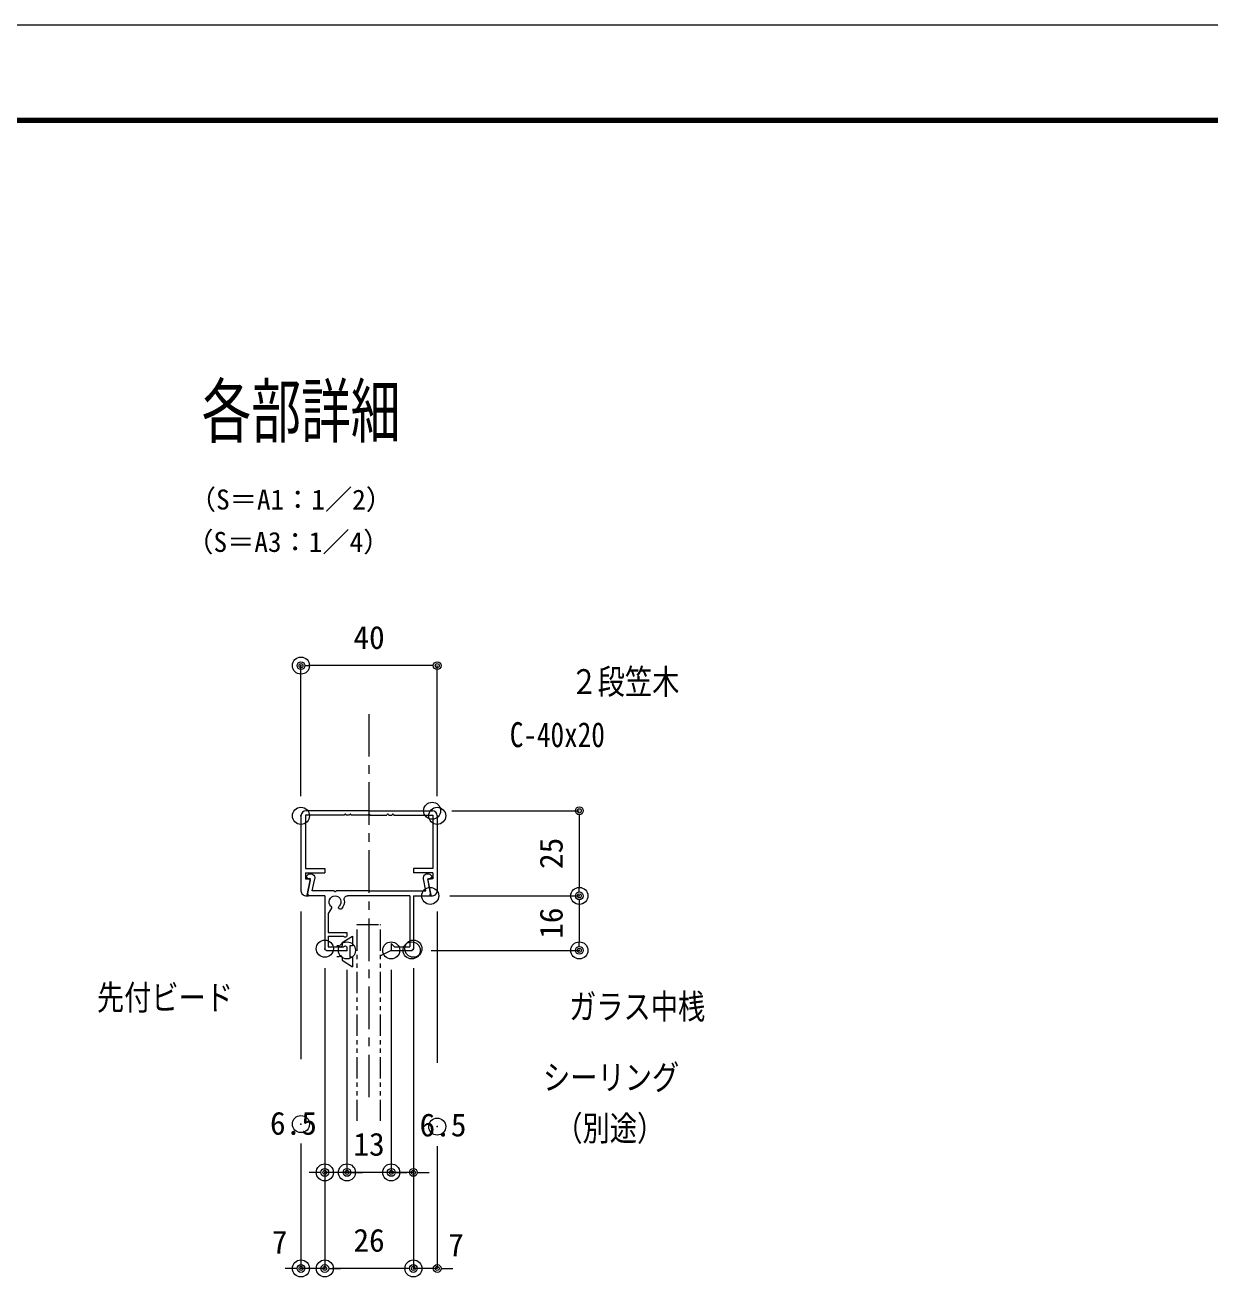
# Model space of a CAD drawing. Units: millimetres, scale not verified. Extents: x -3554 to 3554, y -1188 to 1188.
# Drawn here: x 2163 to 2858, y 453 to 1188 of the extents above; entities that cross this region are included whole.
import ezdxf
from ezdxf.enums import TextEntityAlignment as Align

# ---------------------------------------------------------------- set-up
doc = ezdxf.new("R2010")
doc.units = ezdxf.units.MM
doc.header["$LTSCALE"] = 20
doc.header["$PDMODE"] = 32
doc.header["$PDSIZE"] = 10
doc.linetypes.add('USER1', pattern=[2, 1.25, -0.25, 0.25, -0.25])
doc.linetypes.add('USER2', pattern=[1.25, 0.625, -0.125, 0.125, -0.125, 0.125, -0.125])
for name, color, linetype, lineweight in [('0-0_0', 7, 'Continuous', 18), ('0-1_DEFPOINTS', 7, 'Continuous', 18), ('0-3_アンカー', 4, 'Continuous', 18), ('0-4_WAKU', 7, 'Continuous', 18), ('0-5_6ﾊｯﾁﾝｸﾞ', 4, 'Continuous', 18), ('0-7_3中心線', 2, 'USER1', 18), ('0-8_41ｱﾙﾐ', 6, 'Continuous', 18), ('0-9_1手摺寸法', 7, 'Continuous', 18), ('0-A_42ｱﾙﾐ部品', 6, 'Continuous', 18), ('0-C_2a', 1, 'USER2', 18), ('1-4_CYAN', 4, 'Continuous', 18)]:
    doc.layers.add(name, color=color, linetype=linetype, lineweight=lineweight)
doc.styles.add('ＭＳ ゴシック', font='')
doc.styles.get('ＭＳ ゴシック').set_extended_font_data('MS Gothic')

# ---------------------------------------------------------------- blocks, each defined once
blk = doc.blocks.new('_ORIGIN2')
at = {"layer": '0-0_0'}
blk.add_line((-0.5, 0), (-1, 0), dxfattribs=at)
for radius in [0.5, 0.25]:
    blk.add_circle((0, 0), radius, dxfattribs=at)
blk = doc.blocks.new('D92')
at = {"layer": '0-1_DEFPOINTS'}
for p in [(4415.46, 1150.61), (4414.36, 1100.61), (4501.91, 1100.61)]:
    blk.add_point(p, dxfattribs=at)
at = {"layer": '0-9_1手摺寸法'}
for p, q in [((4426.96, 1150.61), (4501.91, 1150.61)), ((4501.91, 1146.01), (4501.91, 1105.21)), ((4425.86, 1100.61), (4501.91, 1100.61))]:
    blk.add_line(p, q, dxfattribs=at)
at = {"layer": '0-9_1手摺寸法', "xscale": 4.6, "yscale": 4.6}
for p, rotation in [((4501.91, 1150.61), 90), ((4501.91, 1100.61), 270)]:
    blk.add_blockref('_ORIGIN2', p, dxfattribs=dict(at, rotation=rotation))
at = {"layer": '0-9_1手摺寸法', "style": 'ＭＳ ゴシック'}
blk.add_text('25', height=13.49, rotation=90, dxfattribs=at).set_placement((4496.16, 1116.41), align=Align.BOTTOM_LEFT)
blk = doc.blocks.new('D93')
at = {"layer": '0-1_DEFPOINTS'}
for p in [(4391.46, 1068.61), (4404.46, 1069.61), (4391.46, 938.25)]:
    blk.add_point(p, dxfattribs=at)
at = {"layer": '0-9_1手摺寸法'}
for p, q in [((4391.46, 1057.11), (4391.46, 938.25)), ((4404.46, 1058.11), (4404.46, 938.25)), ((4386.86, 938.25), (4382.26, 938.25)), ((4404.46, 938.25), (4391.46, 938.25)), ((4409.06, 938.25), (4413.66, 938.25))]:
    blk.add_line(p, q, dxfattribs=at)
at = {"layer": '0-9_1手摺寸法', "xscale": 4.6, "yscale": 4.6}
blk.add_blockref('_ORIGIN2', (4391.46, 938.25), dxfattribs=at)
at = {"layer": '0-9_1手摺寸法', "xscale": 4.6, "yscale": 4.6, "rotation": 180}
blk.add_blockref('_ORIGIN2', (4404.46, 938.25), dxfattribs=at)
at = {"layer": '0-9_1手摺寸法', "style": 'ＭＳ ゴシック'}
blk.add_text('6.5', height=13.49, dxfattribs=at).set_placement((4408.11, 955.33), align=Align.BOTTOM_LEFT)
blk = doc.blocks.new('D94')
at = {"layer": '0-1_DEFPOINTS'}
for p in [(4404.46, 1069.61), (4418.46, 965.11), (4404.46, 881.85)]:
    blk.add_point(p, dxfattribs=at)
at = {"layer": '0-9_1手摺寸法'}
for p, q in [((4404.46, 1058.11), (4404.46, 881.85)), ((4418.46, 953.61), (4418.46, 881.85)), ((4399.86, 881.85), (4395.26, 881.85)), ((4418.46, 881.85), (4404.46, 881.85)), ((4423.06, 881.85), (4427.66, 881.85))]:
    blk.add_line(p, q, dxfattribs=at)
at = {"layer": '0-9_1手摺寸法', "xscale": 4.6, "yscale": 4.6}
blk.add_blockref('_ORIGIN2', (4404.46, 881.85), dxfattribs=at)
at = {"layer": '0-9_1手摺寸法', "xscale": 4.6, "yscale": 4.6, "rotation": 180}
blk.add_blockref('_ORIGIN2', (4418.46, 881.85), dxfattribs=at)
at = {"layer": '0-9_1手摺寸法', "style": 'ＭＳ ゴシック'}
blk.add_text('7', height=13.49, dxfattribs=at).set_placement((4424.9, 884.82), align=Align.BOTTOM_LEFT)
blk = doc.blocks.new('D95')
at = {"layer": '0-1_DEFPOINTS'}
for p in [(4414.36, 1100.61), (4403.46, 1068.61), (4501.91, 1068.61)]:
    blk.add_point(p, dxfattribs=at)
at = {"layer": '0-9_1手摺寸法'}
for p, q in [((4425.86, 1100.61), (4501.91, 1100.61)), ((4501.91, 1096.01), (4501.91, 1073.21)), ((4414.96, 1068.61), (4501.91, 1068.61))]:
    blk.add_line(p, q, dxfattribs=at)
at = {"layer": '0-9_1手摺寸法', "xscale": 4.6, "yscale": 4.6}
for p, rotation in [((4501.91, 1100.61), 90), ((4501.91, 1068.61), 270)]:
    blk.add_blockref('_ORIGIN2', p, dxfattribs=dict(at, rotation=rotation))
at = {"layer": '0-9_1手摺寸法', "style": 'ＭＳ ゴシック'}
blk.add_text('16', height=13.49, rotation=90, dxfattribs=at).set_placement((4496.16, 1075.41), align=Align.BOTTOM_LEFT)
blk = doc.blocks.new('D96')
at = {"layer": '0-1_DEFPOINTS'}
for p in [(4352.46, 1069.61), (4404.46, 1069.61), (4352.46, 881.85)]:
    blk.add_point(p, dxfattribs=at)
at = {"layer": '0-9_1手摺寸法'}
for p, q in [((4352.46, 1058.11), (4352.46, 881.85)), ((4404.46, 1058.11), (4404.46, 881.85)), ((4399.86, 881.85), (4357.06, 881.85))]:
    blk.add_line(p, q, dxfattribs=at)
at = {"layer": '0-9_1手摺寸法', "xscale": 4.6, "yscale": 4.6, "rotation": 180}
blk.add_blockref('_ORIGIN2', (4352.46, 881.85), dxfattribs=at)
at = {"layer": '0-9_1手摺寸法', "xscale": 4.6, "yscale": 4.6}
blk.add_blockref('_ORIGIN2', (4404.46, 881.85), dxfattribs=at)
at = {"layer": '0-9_1手摺寸法', "style": 'ＭＳ ゴシック'}
blk.add_text('26', height=13.49, dxfattribs=at).set_placement((4369.26, 887.6), align=Align.BOTTOM_LEFT)
blk = doc.blocks.new('D97')
at = {"layer": '0-1_DEFPOINTS'}
for p in [(4352.46, 1069.61), (4338.46, 966.65), (4338.46, 881.85)]:
    blk.add_point(p, dxfattribs=at)
at = {"layer": '0-9_1手摺寸法'}
for p, q in [((4352.46, 1058.11), (4352.46, 881.85)), ((4338.46, 955.15), (4338.46, 881.85)), ((4333.86, 881.85), (4329.26, 881.85)), ((4352.46, 881.85), (4338.46, 881.85)), ((4357.06, 881.85), (4361.66, 881.85))]:
    blk.add_line(p, q, dxfattribs=at)
at = {"layer": '0-9_1手摺寸法', "xscale": 4.6, "yscale": 4.6}
blk.add_blockref('_ORIGIN2', (4338.46, 881.85), dxfattribs=at)
at = {"layer": '0-9_1手摺寸法', "xscale": 4.6, "yscale": 4.6, "rotation": 180}
blk.add_blockref('_ORIGIN2', (4352.46, 881.85), dxfattribs=at)
at = {"layer": '0-9_1手摺寸法', "style": 'ＭＳ ゴシック'}
blk.add_text('7', height=13.49, dxfattribs=at).set_placement((4321.32, 886.45), align=Align.BOTTOM_LEFT)
blk = doc.blocks.new('D98')
at = {"layer": '0-1_DEFPOINTS'}
for p in [(4352.46, 1069.61), (4365.46, 1068.61), (4352.46, 938.25)]:
    blk.add_point(p, dxfattribs=at)
at = {"layer": '0-9_1手摺寸法'}
for p, q in [((4352.46, 1058.11), (4352.46, 938.25)), ((4365.46, 1057.11), (4365.46, 938.25)), ((4347.86, 938.25), (4343.26, 938.25)), ((4365.46, 938.25), (4352.46, 938.25)), ((4370.06, 938.25), (4374.66, 938.25))]:
    blk.add_line(p, q, dxfattribs=at)
at = {"layer": '0-9_1手摺寸法', "xscale": 4.6, "yscale": 4.6}
blk.add_blockref('_ORIGIN2', (4352.46, 938.25), dxfattribs=at)
at = {"layer": '0-9_1手摺寸法', "xscale": 4.6, "yscale": 4.6, "rotation": 180}
blk.add_blockref('_ORIGIN2', (4365.46, 938.25), dxfattribs=at)
at = {"layer": '0-9_1手摺寸法', "style": 'ＭＳ ゴシック'}
blk.add_text('6.5', height=13.49, dxfattribs=at).set_placement((4320.27, 956.32), align=Align.BOTTOM_LEFT)
blk = doc.blocks.new('D99')
at = {"layer": '0-1_DEFPOINTS'}
for p in [(4338.46, 1235.81), (4338.46, 1147.61), (4418.46, 1147.61)]:
    blk.add_point(p, dxfattribs=at)
at = {"layer": '0-9_1手摺寸法'}
for p, q in [((4338.46, 1159.11), (4338.46, 1235.81)), ((4413.86, 1235.81), (4343.06, 1235.81)), ((4418.46, 1159.11), (4418.46, 1235.81))]:
    blk.add_line(p, q, dxfattribs=at)
at = {"layer": '0-9_1手摺寸法', "xscale": 4.6, "yscale": 4.6, "rotation": 180}
blk.add_blockref('_ORIGIN2', (4338.46, 1235.81), dxfattribs=at)
at = {"layer": '0-9_1手摺寸法', "xscale": 4.6, "yscale": 4.6}
blk.add_blockref('_ORIGIN2', (4418.46, 1235.81), dxfattribs=at)
at = {"layer": '0-9_1手摺寸法', "style": 'ＭＳ ゴシック'}
blk.add_text('40', height=13.49, dxfattribs=at).set_placement((4369.26, 1241.56), align=Align.BOTTOM_LEFT)
blk = doc.blocks.new('D100')
at = {"layer": '0-1_DEFPOINTS'}
for p in [(4365.46, 1068.61), (4391.46, 1068.61), (4365.46, 938.25)]:
    blk.add_point(p, dxfattribs=at)
at = {"layer": '0-9_1手摺寸法'}
for p, q in [((4365.46, 1057.11), (4365.46, 938.25)), ((4391.46, 1057.11), (4391.46, 938.25)), ((4360.86, 938.25), (4356.26, 938.25)), ((4391.46, 938.25), (4365.46, 938.25)), ((4396.06, 938.25), (4400.66, 938.25))]:
    blk.add_line(p, q, dxfattribs=at)
at = {"layer": '0-9_1手摺寸法', "xscale": 4.6, "yscale": 4.6}
blk.add_blockref('_ORIGIN2', (4365.46, 938.25), dxfattribs=at)
at = {"layer": '0-9_1手摺寸法', "xscale": 4.6, "yscale": 4.6, "rotation": 180}
blk.add_blockref('_ORIGIN2', (4391.46, 938.25), dxfattribs=at)
at = {"layer": '0-9_1手摺寸法', "style": 'ＭＳ ゴシック'}
blk.add_text('13', height=13.49, dxfattribs=at).set_placement((4369.26, 944), align=Align.BOTTOM_LEFT)
blk = doc.blocks.new('A$C5B631ADA')
at = {"layer": '0-8_41ｱﾙﾐ'}
for p, q in [((1.25, 21), (0.2, 21)), ((0.3, 16.24), (1.25, 21)), ((1.77, 17.5), (2.48, 21.05)), ((35.13, 17.5), (34.42, 21.05)), ((36.6, 16.24), (35.65, 21)), ((35.65, 21), (36.7, 21)), ((5.45, 16), (0.49, 16)), ((18.45, 17.5), (1.77, 17.5)), ((5.45, 16), (5.45, 0.5)), ((6.45, 16), (6.45, 1)), ((6.45, 16), (24.78, 16)), ((18.45, 17.5), (28.15, 17.5)), ((18.45, 17.5), (28.15, 17.5)), ((28.28, 17.29), (28.15, 17.5)), ((31.45, 16), (31.45, 0.5)), ((31.45, 16), (36.41, 16)), ((29.52, 12.4), (30.45, 10.79)), ((30.45, 10.79), (30.45, 5.2)), ((30.45, 5.2), (24.95, 5.2)), ((24.95, 5.2), (24.95, 4.35)), ((30.45, 4.2), (25.93, 4.2)), ((30.45, 4.2), (30.45, 1)), ((11.95, 0), (5.95, 0)), ((10.95, 1), (6.45, 1)), ((11.95, 2), (10.95, 1)), ((11.95, 2), (11.95, 0)), ((24.95, 0.85), (24.95, 0)), ((30.95, 0), (24.95, 0)), ((30.45, 1), (25.93, 1))]:
    blk.add_line(p, q, dxfattribs=at)
blk.add_lwpolyline([(28.62, 17.29), (28.75, 17.5), (35.13, 17.5)], dxfattribs=at)
for centre in [(0.2, 21.2), (36.7, 21.2), (0.49, 16.2), (36.41, 16.2)]:
    blk.add_circle(centre, 0.2, dxfattribs=at)
for centre, radius, start, end in [((1.25, 21.25), 1.25, 350.9485, 183.8151), ((35.65, 21.25), 1.25, 356.1849, 189.0515), ((24.78, 15), 1, 348.463, 90), ((28.45, 14.25), 2.75, 168.463, 227.1604), ((28.45, 14.25), 1.75, 312.7587, 227.1604), ((28.45, 17.4), 0.2, 212.3335, 327.6665), ((26.92, 12.6), 0.5, 227.1604, 47.1604), ((29.98, 12.6), 0.5, 132.7587, 203.6206), ((25.45, 4.35), 0.5, 180, 342.5424), ((5.95, 0.5), 0.5, 180, 270), ((25.45, 0.85), 0.5, 17.4576, 180), ((30.95, 0.5), 0.5, 270, 0)]:
    blk.add_arc(centre, radius, start, end, dxfattribs=at)
blk = doc.blocks.new('A$C11FF1953')
at = {"layer": '0-3_アンカー'}
for p, q in [((4.57, 3.26), (3.8, 3.26)), ((3.8, 3.26), (3.8, -0.06)), ((4.57, -0.06), (3.8, -0.06))]:
    blk.add_line(p, q, dxfattribs=at)
at = {"layer": '0-5_6ﾊｯﾁﾝｸﾞ'}
for p, q in [((1.57, 4.2), (4.57, 6.1)), ((1.57, 4.2), (1.57, 3.35)), ((4.57, 6.1), (4.57, 3.26)), ((0.59, 3.2), (0, 3.2)), ((0.59, 0), (0, 0)), ((4.57, -0.06), (4.57, -2.9))]:
    blk.add_line(p, q, dxfattribs=at)
blk.add_lwpolyline([(1.57, -0.15), (1.57, -1), (4.57, -2.9)], dxfattribs=at)
for centre, start, end in [((1.07, 3.35), 197.4576, 0), ((1.07, -0.15), 0, 162.5424)]:
    blk.add_arc(centre, 0.5, start, end, dxfattribs=at)

msp = doc.modelspace()

# ---------------------------------------------------------------- linework, layer by layer
at = {"layer": '0-0_0'}
for p, q in [((2324.58, 723.67), (2324.58, 679.67)), ((2364.58, 726.67), (2327.58, 726.67)), ((2350.24, 724.48), (2349.98, 724.07)), ((2350.92, 724.48), (2351.18, 724.07)), ((2352.98, 724.07), (2351.18, 724.07)), ((2353.24, 724.48), (2352.98, 724.07)), ((2353.92, 724.48), (2354.18, 724.07)), ((2363.98, 724.07), (2354.18, 724.07)), ((2364.24, 724.48), (2363.98, 724.07)), ((2364.58, 726.67), (2401.58, 726.67)), ((2364.92, 724.48), (2365.18, 724.07)), ((2365.18, 724.07), (2374.98, 724.07)), ((2375.24, 724.48), (2374.98, 724.07)), ((2375.92, 724.48), (2376.18, 724.07)), ((2376.18, 724.07), (2377.98, 724.07)), ((2378.24, 724.48), (2377.98, 724.07)), ((2378.92, 724.48), (2379.18, 724.07)), ((2379.18, 724.07), (2401.98, 724.07)), ((2401.98, 724.07), (2401.98, 692.67)), ((2404.58, 723.67), (2404.58, 679.67)), ((2327.18, 692.67), (2338.58, 692.67)), ((2338.58, 692.67), (2338.58, 690.27)), ((2401.98, 692.67), (2390.58, 692.67)), ((2390.58, 692.67), (2390.58, 690.27)), ((2327.18, 690.27), (2338.58, 690.27)), ((2327.18, 690.27), (2327.18, 686.67)), ((2327.18, 686.67), (2329.45, 686.67)), ((2330.04, 685.95), (2328.25, 677)), ((2401.98, 690.27), (2390.58, 690.27)), ((2399.13, 685.95), (2400.91, 677)), ((2401.98, 686.67), (2399.71, 686.67)), ((2401.98, 690.27), (2401.98, 686.67))]:
    msp.add_line(p, q, dxfattribs=at)
msp.add_lwpolyline([(2349.98, 724.07), (2327.18, 724.07), (2327.18, 692.67)], dxfattribs=at)
for centre, radius, start, end in [((2327.58, 723.67), 3, 90, 180), ((2350.58, 724.27), 0.4, 32.33353, 147.66647), ((2353.58, 724.27), 0.4, 32.33353, 147.66647), ((2364.58, 724.27), 0.4, 90, 147.66647), ((2364.58, 724.27), 0.4, 32.33353, 90), ((2375.58, 724.27), 0.4, 32.33353, 147.66647), ((2378.58, 724.27), 0.4, 32.33353, 147.66647), ((2401.58, 723.67), 3, 0, 90), ((2329.45, 686.07), 0.6, 348.69007, 90), ((2399.71, 686.07), 0.6, 90, 191.30993), ((2327.58, 679.67), 3, 180, 276.07138), ((2327.86, 677.08), 0.4, 276.07138, 348.69007), ((2401.31, 677.08), 0.4, 191.30993, 263.92862), ((2401.58, 679.67), 3, 263.92862, 0)]:
    msp.add_arc(centre, radius, start, end, dxfattribs=at)
at = {"layer": '0-1_DEFPOINTS', "color": 5}
msp.add_line((3554.14, 1188), (190.14, 1188), dxfattribs=at)
at = {"layer": '0-4_WAKU'}
for p, q in [((3471.34, 1133.2), (268.94, 1133.2)), ((3470.74, 1132.6), (269.54, 1132.6)), ((3470.14, 1132), (270.14, 1132)), ((3469.54, 1131.4), (270.74, 1131.4)), ((3468.94, 1130.8), (271.34, 1130.8))]:
    msp.add_line(p, q, dxfattribs=at)
at = {"layer": '0-7_3中心線'}
msp.add_line((2364.58, 558.42), (2364.58, 785.15), dxfattribs=at)
at = {"layer": '0-9_1手摺寸法', "color": 3}
for p, q in [((2324.58, 667.51), (2324.58, 580.85)), ((2404.58, 667.51), (2404.58, 578.57))]:
    msp.add_line(p, q, dxfattribs=at)
at = {"layer": '0-C_2a'}
for p, q in [((2357.58, 544.5), (2357.58, 659.79)), ((2357.58, 659.79), (2371.18, 659.79)), ((2371.18, 544.5), (2371.18, 659.79))]:
    msp.add_line(p, q, dxfattribs=at)
at = {"layer": '1-4_CYAN'}
msp.add_line((2377.58, 644.67), (2371.18, 641.52), dxfattribs=at)

# ---------------------------------------------------------------- block references
at = {"layer": '0-3_アンカー', "xscale": 2, "yscale": 2}
msp.add_blockref('A$C11FF1953', (2345.69, 640.87), dxfattribs=at)
at = {"layer": '0-9_1手摺寸法'}
for name in ['D99', 'D92', 'D95', 'D98', 'D97', 'D96', 'D100', 'D93', 'D94']:
    msp.add_blockref(name, (-2013.88, -423.94), dxfattribs=at)
at = {"layer": '0-A_42ｱﾙﾐ部品', "xscale": -2, "yscale": 2}
msp.add_blockref('A$C5B631ADA', (2401.48, 644.67), dxfattribs=at)

# ---------------------------------------------------------------- texts
at = {"layer": '0-0_0', "style": 'ＭＳ ゴシック'}
for s, height, width, p in [('各部詳細', 30.55, 0.7, (2266.28, 936.92)), ('２段笠木 ', 14.66, 0.8, (2482.8, 790.73)), ('C-40x20', 14.66, 0.8, (2447.19, 759.61)), ('先付ビード', 14.66, 0.8, (2204.73, 605.29)), ('ガラス中桟', 14.66, 0.8, (2481.98, 599.92)), ('シーリング', 14.66, 0.8, (2466.71, 558.41)), ('（別途）', 14.66, 0.8, (2473.94, 528.48))]:
    msp.add_text(s, height=height, dxfattribs=dict(at, width=width)).set_placement(p, align=Align.BOTTOM_LEFT)
for s, p in [('（S＝A1：1／2）', (2258.75, 900.01)), ('（S＝A3：1／4）', (2257.22, 875.11))]:
    msp.add_text(s, height=11.73, dxfattribs=at).set_placement(p, align=Align.BOTTOM_LEFT)

doc.saveas('drawing.dxf')
